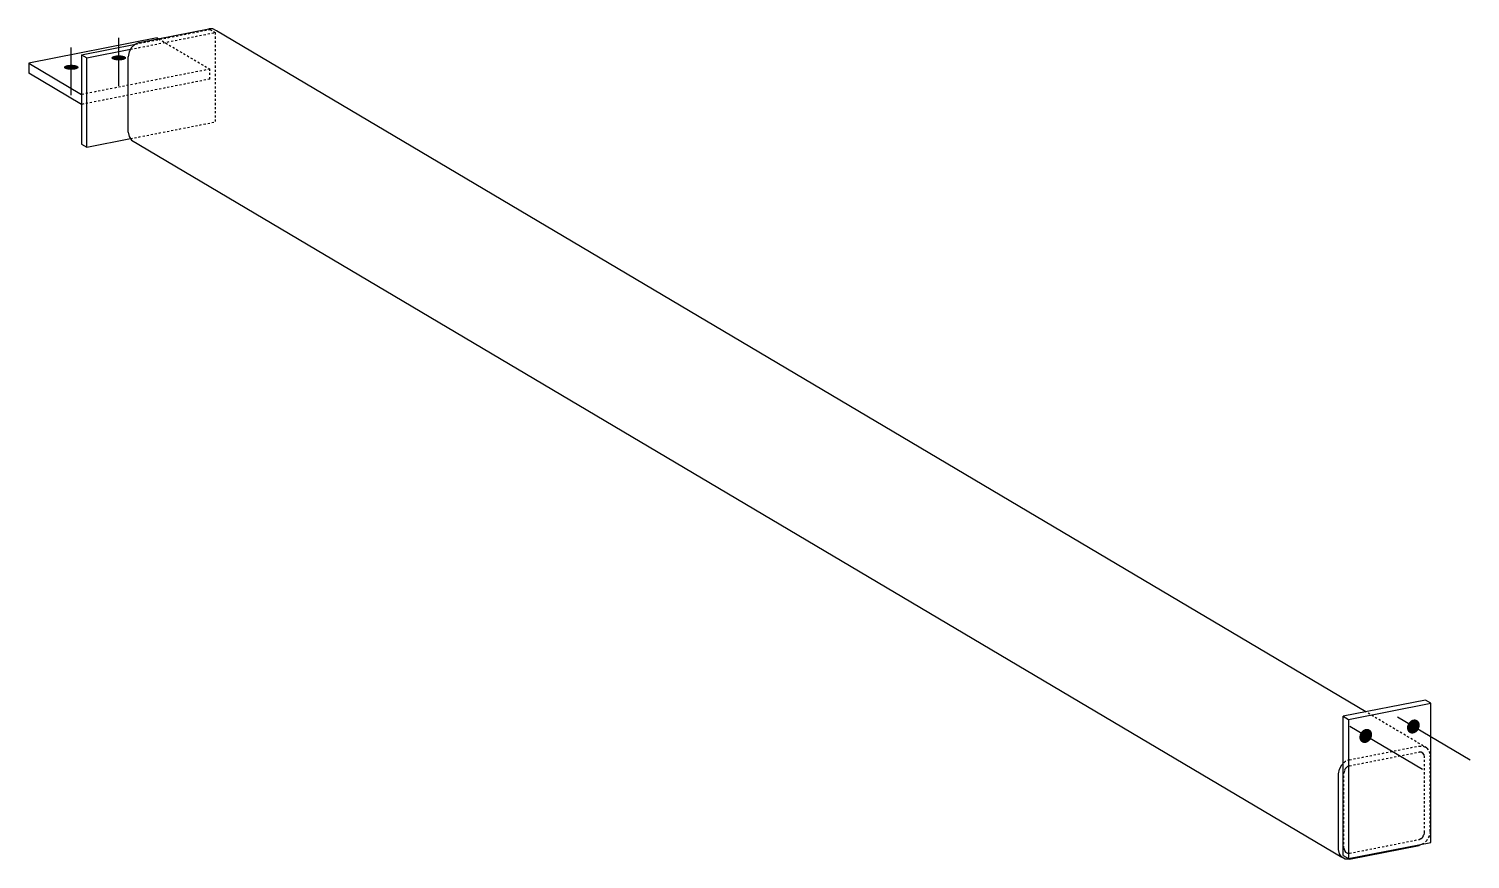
# Model space of a CAD drawing. Header units: millimetres. Extents: x 5 to 23706, y 2 to 800.
# Drawn here: x 22343 to 23706, y 14 to 800 of the extents above; entities that cross this region are included whole.
import ezdxf

# ---------------------------------------------------------------- set-up
doc = ezdxf.new("R2010")
doc.units = ezdxf.units.MM
doc.linetypes.add('DXK_LINE_DOT2', pattern=[3.9198, 1.9599, -1.9599])
doc.layers.add('STÅL', color=7, linetype='Continuous')

msp = doc.modelspace()

# ---------------------------------------------------------------- hatches: boundary and pattern name
at = {"layer": 'STÅL', "linetype": 'Continuous'}
for points in [[(22383, 760.9), (22381.6, 760.9), (22380.2, 761.1), (22378.9, 761.3), (22377.8, 761.7), (22377, 762.1), (22376.4, 762.5), (22376.1, 763), (22376.1, 763.5), (22376.4, 764), (22377, 764.5), (22377.8, 764.9), (22378.9, 765.2), (22380.2, 765.5), (22381.6, 765.6), (22383, 765.7), (22384.5, 765.6), (22385.9, 765.5), (22387.2, 765.2), (22388.2, 764.9), (22389.1, 764.5), (22389.7, 764), (22390, 763.5), (22390, 763), (22389.7, 762.5), (22389.1, 762.1), (22388.2, 761.7), (22387.2, 761.3), (22385.9, 761.1), (22384.5, 760.9)], [(22428.1, 769.8), (22426.6, 769.8), (22425.2, 770), (22424, 770.2), (22422.9, 770.6), (22422, 771), (22421.4, 771.4), (22421.1, 771.9), (22421.1, 772.4), (22421.4, 772.9), (22422, 773.4), (22422.9, 773.8), (22424, 774.1), (22425.2, 774.4), (22426.6, 774.5), (22428.1, 774.6), (22429.5, 774.5), (22430.9, 774.4), (22432.2, 774.1), (22433.3, 773.8), (22434.1, 773.4), (22434.7, 772.9), (22435, 772.4), (22435, 771.9), (22434.7, 771.4), (22434.1, 771), (22433.3, 770.6), (22432.2, 770.2), (22430.9, 770), (22429.5, 769.8)], [(23602.8, 133.9), (23603.6, 135), (23604.7, 136.1), (23605.8, 136.8), (23607.1, 137.4), (23608.3, 137.6), (23609.6, 137.6), (23610.7, 137.2), (23611.7, 136.6), (23612.6, 135.8), (23613.2, 134.7), (23613.6, 133.5), (23613.7, 132.1), (23613.6, 130.7), (23613.2, 129.4), (23612.6, 128), (23611.7, 126.9), (23610.7, 125.8), (23609.5, 125.1), (23608.3, 124.5), (23607, 124.3), (23605.8, 124.3), (23604.6, 124.7), (23603.6, 125.3), (23602.8, 126.1), (23602.1, 127.2), (23601.7, 128.4), (23601.6, 129.8), (23601.8, 131.2), (23602.1, 132.5)], [(23647.8, 142.7), (23648.7, 143.9), (23649.7, 144.9), (23650.8, 145.7), (23652.1, 146.3), (23653.4, 146.5), (23654.6, 146.5), (23655.7, 146.1), (23656.8, 145.5), (23657.6, 144.7), (23658.3, 143.6), (23658.6, 142.4), (23658.8, 141), (23658.6, 139.6), (23658.2, 138.3), (23657.6, 136.9), (23656.8, 135.8), (23655.7, 134.7), (23654.6, 134), (23653.3, 133.4), (23652.1, 133.2), (23650.8, 133.2), (23649.7, 133.6), (23648.7, 134.2), (23647.8, 135), (23647.2, 136.1), (23646.8, 137.3), (23646.6, 138.7), (23646.8, 140), (23647.2, 141.4)]]:
    msp.add_hatch(color=96, dxfattribs=at).paths.add_polyline_path(points)

# ---------------------------------------------------------------- linework, layer by layer
at = {"layer": 'STÅL', "color": 2, "linetype": 'Continuous'}
for p, q in [((22464.2, 791.2), (22342.9, 767.2)), ((22447.3, 786.7), (22513.1, 799.7)), ((22464.2, 791.2), (22465.6, 790.3)), ((22517.1, 799.6), (22513.1, 799.7)), ((22520.5, 797.8), (22517.1, 799.6)), ((23607.7, 153.7), (22520.5, 797.8)), ((22392.9, 775.2), (22443.8, 785.2)), ((22397.9, 772.2), (22439.1, 780.3)), ((22437.7, 777.8), (22436.9, 773.3)), ((22439.9, 781.9), (22437.7, 777.8)), ((22443.3, 785), (22439.9, 781.9)), ((22447.3, 786.7), (22443.3, 785)), ((22342.9, 767.2), (22392.9, 737.6)), ((22342.9, 767.2), (22342.9, 757.8)), ((22392.9, 775.2), (22392.9, 690.6)), ((22392.9, 775.2), (22397.9, 772.2)), ((22397.9, 687.6), (22397.9, 772.2)), ((22436.9, 701.9), (22436.9, 773.3)), ((22392.9, 728.2), (22342.9, 757.8)), ((22392.9, 737.6), (22392.9, 728.2)), ((22397.9, 687.6), (22439.1, 695.8)), ((22436.9, 701.9), (22437.7, 697.8)), ((22437.7, 697.8), (22439.9, 694.5)), ((22392.9, 690.6), (22397.9, 687.6)), ((22439.9, 694.5), (23584.9, 16.3)), ((23664.2, 164.8), (23586.2, 149.5)), ((23669.2, 161.9), (23664.2, 164.8)), ((23591.2, 146.5), (23669.2, 161.9)), ((23669.2, 30.3), (23669.2, 161.9)), ((23586.2, 149.5), (23591.2, 146.5)), ((23586.2, 17.9), (23586.2, 149.5)), ((23591.2, 146.5), (23591.2, 14.9)), ((23581.9, 95), (23582.7, 99.5)), ((23582.7, 99.5), (23584.9, 103.6)), ((23586.2, 104.8), (23584.9, 103.6)), ((23581.9, 23.6), (23581.9, 95)), ((23591.2, 14.9), (23669.2, 30.3)), ((23592.3, 14.4), (23658.1, 27.4)), ((23661.6, 28.8), (23658.1, 27.4)), ((23582.7, 19.5), (23581.9, 23.6)), ((23584.9, 16.3), (23582.7, 19.5)), ((23588.3, 14.5), (23584.9, 16.3)), ((23586.2, 17.9), (23591.2, 14.9)), ((23592.3, 14.4), (23588.3, 14.5))]:
    msp.add_line(p, q, dxfattribs=at)
at = {"layer": 'STÅL', "color": 96, "linetype": 'Continuous'}
for p, q in [((22428.1, 745.9), (22428.1, 791)), ((22383, 737), (22383, 782.1)), ((23661.4, 99.1), (23592.7, 139.8)), ((23706.5, 108), (23637.7, 148.7))]:
    msp.add_line(p, q, dxfattribs=at)
at = {"layer": 'STÅL', "color": 7, "linetype": 'DXK_LINE_DOT2'}
for p, q in [((22439.1, 780.3), (22519.2, 796.2)), ((22443.8, 785.2), (22514.2, 799.1)), ((22514.2, 799.1), (22519.2, 796.2)), ((22519.2, 796.2), (22519.2, 711.6)), ((22465.6, 790.3), (22514.2, 761.5)), ((22514.2, 761.5), (22392.9, 737.6)), ((22514.2, 752.1), (22392.9, 728.2)), ((22514.2, 752.1), (22514.2, 761.5)), ((22439.1, 695.8), (22519.2, 711.6)), ((23665.5, 119.5), (23607.7, 153.7)), ((23592.3, 108.4), (23658.1, 121.4)), ((23592.3, 102.7), (23658.1, 115.7)), ((23658.1, 121.4), (23662.1, 121.3)), ((23660.1, 115.7), (23658.1, 115.7)), ((23661.8, 114.8), (23660.1, 115.7)), ((23662.9, 113.2), (23661.8, 114.8)), ((23662.1, 121.3), (23665.5, 119.5)), ((23663.3, 111.1), (23662.9, 113.2)), ((23663.3, 39.7), (23663.3, 111.1)), ((23665.5, 119.5), (23667.7, 116.3)), ((23667.7, 116.3), (23668.5, 112.1)), ((23668.5, 40.7), (23668.5, 112.1)), ((23588.3, 106.7), (23586.2, 104.8)), ((23587.5, 98.3), (23587.1, 96.1)), ((23587.1, 24.7), (23587.1, 96.1)), ((23588.6, 100.4), (23587.5, 98.3)), ((23592.3, 108.4), (23588.3, 106.7)), ((23590.3, 101.9), (23588.6, 100.4)), ((23592.3, 102.7), (23590.3, 101.9)), ((23592.3, 20), (23658.1, 33)), ((23658.1, 33), (23660.1, 33.9)), ((23660.1, 33.9), (23661.8, 35.4)), ((23662.1, 29), (23661.6, 28.8)), ((23661.8, 35.4), (23662.9, 37.5)), ((23665.5, 32.2), (23662.1, 29)), ((23662.9, 37.5), (23663.3, 39.7)), ((23667.7, 36.3), (23665.5, 32.2)), ((23668.5, 40.7), (23667.7, 36.3)), ((23587.1, 24.7), (23587.5, 22.6)), ((23587.5, 22.6), (23588.6, 21)), ((23588.6, 21), (23590.3, 20.1)), ((23590.3, 20.1), (23591.2, 20.1)), ((23591.2, 20.1), (23592.3, 20))]:
    msp.add_line(p, q, dxfattribs=at)

doc.saveas('drawing.dxf')
